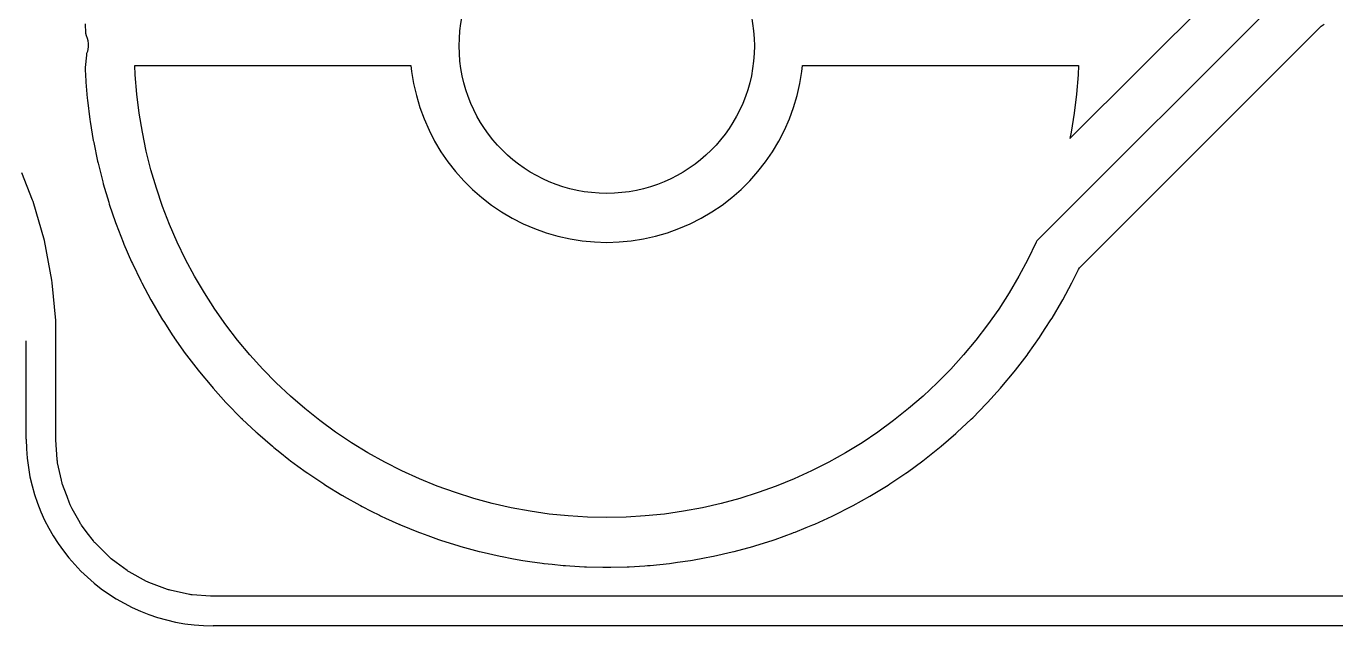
# Model space of a CAD drawing. Header units: millimetres. Extents: x 117.1 to 182.9, y -117.9 to -82.1.
# Drawn here: x 134.1 to 147.41, y -117.9 to -111.8 of the extents above; entities that cross this region are included whole.
import ezdxf

# ---------------------------------------------------------------- set-up
doc = ezdxf.new("R2010")
doc.units = ezdxf.units.MM
for name, color, linetype, lineweight, true_color in [('cut_in', 5, 'CONTINUOUS', 25, 0x0000ff), ('cut_out', 174, 'CONTINUOUS', 25, 0x000080), ('trace_out', 214, 'CONTINUOUS', 25, 0x800080)]:
    doc.layers.add(name, color=color, linetype=linetype, lineweight=lineweight, true_color=true_color)

msp = doc.modelspace()

# ---------------------------------------------------------------- linework, layer by layer
at = {"layer": 'cut_in'}
msp.add_circle((140, -112), 1.5, dxfattribs=at)
at = {"layer": 'cut_out', "linetype": 'CONTINUOUS'}
for p, q in [((134.1, -116), (134.1, -115)), ((164, -117.9), (136, -117.9))]:
    msp.add_line(p, q, dxfattribs=at)
at = {"layer": 'cut_out'}
msp.add_arc((136, -116), 1.9, -180, -90, dxfattribs=at)
at = {"layer": 'trace_out', "linetype": 'CONTINUOUS'}
for p, q in [((144.706148, -112.940297), (146.823223, -110.823223)), ((147.103554, -111.25), (144.370386, -113.983167)), ((134.699214, -111.77418), (134.703813, -111.869606)), ((147.261944, -111.799423), (147.290194, -111.778275)), ((134.703813, -111.869606), (134.703814, -111.869612)), ((134.703814, -111.869612), (134.703815, -111.869613)), ((134.703815, -111.869613), (134.710912, -111.893786)), ((134.710912, -111.893786), (134.710913, -111.89379)), ((134.710913, -111.89379), (134.718425, -111.919372)), ((134.718425, -111.919372), (134.72592, -111.9449)), ((144.818375, -114.24299), (147.261944, -111.799423)), ((134.722023, -112.055636), (134.713016, -112.078081)), ((134.730943, -112.009457), (134.722023, -112.055636)), ((134.72592, -111.9449), (134.730943, -111.979831)), ((134.730943, -111.979831), (134.730943, -112.009457)), ((134.711472, -112.094112), (134.699466, -112.218768)), ((134.713015, -112.078084), (134.711472, -112.094111)), ((134.711472, -112.094111), (134.711472, -112.094112)), ((134.713016, -112.078081), (134.713015, -112.078084)), ((134.699464, -112.218792), (134.69922, -112.221313)), ((134.69922, -112.221313), (134.703793, -112.319015)), ((134.699466, -112.218768), (134.699464, -112.218792)), ((134.703793, -112.319015), (134.704957, -112.337025)), ((135.208744, -112.295427), (135.204168, -112.197666)), ((135.204168, -112.197666), (138.010025, -112.197666)), ((135.224865, -112.490496), (135.208744, -112.295427)), ((138.010025, -112.197666), (138.016767, -112.259889)), ((138.016767, -112.259889), (138.037048, -112.383405)), ((141.962952, -112.383405), (141.983233, -112.259889)), ((141.983233, -112.259889), (141.989975, -112.197666)), ((141.989975, -112.197666), (144.795832, -112.197666)), ((144.791256, -112.295427), (144.775135, -112.490496)), ((144.795832, -112.197666), (144.791256, -112.295427)), ((134.704957, -112.337025), (134.707662, -112.369752)), ((134.707662, -112.369752), (134.721084, -112.532163)), ((138.037048, -112.383405), (138.065014, -112.505411)), ((141.934986, -112.505411), (141.962952, -112.383405)), ((134.721084, -112.532163), (134.721087, -112.5322)), ((134.721087, -112.5322), (134.721088, -112.532202)), ((134.721088, -112.532202), (134.723197, -112.552632)), ((134.723197, -112.552632), (134.723244, -112.553002)), ((134.723244, -112.553002), (134.747257, -112.74688)), ((135.248924, -112.684746), (135.224865, -112.490496)), ((138.065014, -112.505411), (138.100556, -112.62543)), ((141.899444, -112.62543), (141.934986, -112.505411)), ((144.775135, -112.490496), (144.751076, -112.684746)), ((135.280882, -112.877853), (135.248924, -112.684746)), ((138.100556, -112.62543), (138.143534, -112.742991)), ((141.856466, -112.742991), (141.899444, -112.62543)), ((144.751076, -112.684746), (144.719118, -112.877853)), ((134.747257, -112.74688), (134.750207, -112.76728)), ((134.750207, -112.76728), (134.782165, -112.960387)), ((138.143534, -112.742991), (138.19378, -112.857633)), ((138.19378, -112.857633), (138.251097, -112.968909)), ((141.748903, -112.968909), (141.80622, -112.857633)), ((141.80622, -112.857633), (141.856466, -112.742991)), ((134.782165, -112.960387), (134.783986, -112.970147)), ((134.783986, -112.970147), (134.785947, -112.98066)), ((134.785947, -112.98066), (134.825833, -113.1727)), ((135.320686, -113.069497), (135.280882, -112.877853)), ((138.251097, -112.968909), (138.315261, -113.076383)), ((141.684739, -113.076383), (141.748903, -112.968909)), ((144.719118, -112.877853), (144.706148, -112.940297)), ((135.368269, -113.259359), (135.320686, -113.069497)), ((138.315261, -113.076383), (138.386021, -113.179633)), ((141.613979, -113.179633), (141.684739, -113.076383)), ((134.825833, -113.1727), (134.826031, -113.173525)), ((134.826031, -113.173525), (134.830345, -113.192367)), ((134.830345, -113.192367), (134.877932, -113.382243)), ((135.423552, -113.447123), (135.368269, -113.259359)), ((138.386021, -113.179633), (138.4631, -113.278257)), ((141.5369, -113.278257), (141.613979, -113.179633)), ((134.165315, -113.56806), (134.056906, -113.291837)), ((134.877932, -113.382243), (134.883356, -113.402157)), ((138.4631, -113.278257), (138.546195, -113.371866)), ((138.546195, -113.371866), (138.634982, -113.460096)), ((141.365018, -113.460096), (141.453805, -113.371866)), ((141.453805, -113.371866), (141.5369, -113.278257)), ((134.883356, -113.402157), (134.938632, -113.589896)), ((135.486444, -113.632478), (135.423552, -113.447123)), ((138.634982, -113.460096), (138.729113, -113.5426)), ((141.270887, -113.5426), (141.365018, -113.460096)), ((134.170363, -113.580921), (134.165315, -113.56806)), ((134.170653, -113.581605), (134.170363, -113.580921)), ((134.170767, -113.58195), (134.170653, -113.581605)), ((134.171545, -113.583932), (134.170767, -113.58195)), ((134.171546, -113.583938), (134.171545, -113.583932)), ((134.171551, -113.583949), (134.171546, -113.583938)), ((134.285538, -113.979605), (134.171551, -113.583949)), ((134.938632, -113.589896), (134.944847, -113.60952)), ((134.944847, -113.60952), (135.007759, -113.794936)), ((135.556839, -113.815115), (135.486444, -113.632478)), ((138.729113, -113.5426), (138.82822, -113.619056)), ((138.82822, -113.619056), (138.931914, -113.689164)), ((141.068086, -113.689164), (141.17178, -113.619056)), ((141.17178, -113.619056), (141.270887, -113.5426)), ((138.931914, -113.689164), (139.03979, -113.752651)), ((139.03979, -113.752651), (139.151424, -113.809266)), ((140.848576, -113.809266), (140.96021, -113.752651)), ((140.96021, -113.752651), (141.068086, -113.689164)), ((135.007759, -113.794936), (135.01475, -113.814236)), ((135.01475, -113.814236), (135.08516, -113.996909)), ((135.634621, -113.994731), (135.556839, -113.815115)), ((139.151424, -113.809266), (139.266381, -113.858789)), ((139.266381, -113.858789), (139.38421, -113.901026)), ((139.38421, -113.901026), (139.50445, -113.935811)), ((140.49555, -113.935811), (140.61579, -113.901026)), ((140.61579, -113.901026), (140.733619, -113.858789)), ((140.733619, -113.858789), (140.848576, -113.809266)), ((134.327334, -114.200502), (134.285538, -113.979605)), ((135.08516, -113.996909), (135.092963, -114.015988)), ((135.092963, -114.015988), (135.170756, -114.195627)), ((135.719661, -114.171026), (135.634621, -113.994731)), ((139.50445, -113.935811), (139.62663, -113.963008)), ((139.62663, -113.963008), (139.750272, -113.982511)), ((139.750272, -113.982511), (139.874891, -113.994244)), ((139.874891, -113.994244), (140, -113.99816)), ((140, -113.99816), (140.125109, -113.994244)), ((140.125109, -113.994244), (140.249728, -113.982511)), ((140.249728, -113.982511), (140.37337, -113.963008)), ((140.37337, -113.963008), (140.49555, -113.935811)), ((144.365379, -113.994731), (144.280339, -114.171026)), ((144.370386, -113.983167), (144.365379, -113.994731)), ((135.811816, -114.343708), (135.719661, -114.171026)), ((144.280339, -114.171026), (144.188184, -114.343708)), ((134.362088, -114.384181), (134.327334, -114.200502)), ((135.170756, -114.195627), (135.179321, -114.214351)), ((135.179321, -114.214351), (135.26439, -114.390708)), ((144.735637, -114.390649), (144.782468, -114.29356)), ((144.782468, -114.29356), (144.793039, -114.27566)), ((144.793039, -114.27566), (144.804961, -114.25887)), ((144.804961, -114.25887), (144.818375, -114.24299)), ((134.36442, -114.409052), (134.362088, -114.384181)), ((134.400529, -114.794126), (134.36442, -114.409052)), ((135.26439, -114.390708), (135.264543, -114.391006)), ((135.264543, -114.391006), (135.273687, -114.409013)), ((135.273687, -114.409013), (135.273708, -114.409052)), ((135.273708, -114.409052), (135.365849, -114.581707)), ((135.910934, -114.51249), (135.811816, -114.343708)), ((144.188184, -114.343708), (144.089066, -114.51249)), ((144.634151, -114.581707), (144.726306, -114.409025)), ((144.726306, -114.409025), (144.735637, -114.390649)), ((135.365849, -114.581707), (135.375922, -114.599689)), ((136.01685, -114.677091), (135.910934, -114.51249)), ((144.089066, -114.51249), (143.98315, -114.677091)), ((144.624078, -114.599689), (144.634151, -114.581707)), ((135.375922, -114.599689), (135.47504, -114.768471)), ((136.129389, -114.837238), (136.01685, -114.677091)), ((143.98315, -114.677091), (143.870611, -114.837238)), ((144.52496, -114.768471), (144.624078, -114.599689)), ((134.400517, -114.875417), (134.400529, -114.794126)), ((135.47504, -114.768471), (135.475061, -114.768506)), ((135.475061, -114.768506), (135.485824, -114.786008)), ((135.485824, -114.786008), (135.497579, -114.804276)), ((135.497579, -114.804276), (135.591748, -114.950621)), ((136.248362, -114.992663), (136.129389, -114.837238)), ((143.870611, -114.837238), (143.751638, -114.992663)), ((144.456625, -114.875446), (144.514163, -114.786028)), ((144.514163, -114.786028), (144.52496, -114.768471)), ((134.4005, -114.999501), (134.400514, -114.898043)), ((134.400514, -114.898043), (134.400517, -114.875417)), ((135.591748, -114.950621), (135.603275, -114.96776)), ((135.603275, -114.96776), (135.603522, -114.968108)), ((135.603522, -114.968108), (135.715797, -115.127879)), ((144.284203, -115.127879), (144.396742, -114.967732)), ((144.396742, -114.967732), (144.408247, -114.950629)), ((144.408247, -114.950629), (144.456625, -114.875446)), ((134.4005, -115.993356), (134.4005, -114.999501)), ((136.373572, -115.14311), (136.248362, -114.992663)), ((143.751638, -114.992663), (143.626428, -115.14311)), ((135.715797, -115.127879), (135.715811, -115.127898)), ((135.715811, -115.127898), (135.716695, -115.129103)), ((135.716695, -115.129103), (135.716707, -115.12912)), ((135.716707, -115.12912), (135.727963, -115.144463)), ((135.727963, -115.144463), (135.729699, -115.146778)), ((135.729699, -115.146778), (135.730293, -115.147507)), ((135.730293, -115.147507), (135.846962, -115.299922)), ((136.504811, -115.288327), (136.373572, -115.14311)), ((143.626428, -115.14311), (143.495189, -115.288327)), ((144.153038, -115.299922), (144.272011, -115.144497)), ((144.272011, -115.144497), (144.284203, -115.127879)), ((135.846962, -115.299922), (135.859809, -115.316014)), ((135.859809, -115.316014), (135.859848, -115.316063)), ((135.859848, -115.316063), (135.98503, -115.466475)), ((136.64186, -115.428074), (136.504811, -115.288327)), ((143.495189, -115.288327), (143.35814, -115.428074)), ((144.01497, -115.466475), (144.14018, -115.316028)), ((144.14018, -115.316028), (144.153038, -115.299922)), ((135.98503, -115.466475), (135.985035, -115.466481)), ((135.985035, -115.466481), (135.998523, -115.482033)), ((135.998523, -115.482033), (135.998533, -115.482044)), ((135.998533, -115.482044), (135.998659, -115.482189)), ((135.998659, -115.482189), (135.999078, -115.482647)), ((135.999078, -115.482647), (136.129777, -115.627266)), ((136.784493, -115.562118), (136.64186, -115.428074)), ((143.35814, -115.428074), (143.215507, -115.562118)), ((143.870225, -115.627264), (144.001464, -115.482047)), ((144.001464, -115.482047), (144.01497, -115.466475)), ((136.129777, -115.627266), (136.143909, -115.642277)), ((136.143909, -115.642277), (136.280954, -115.78202)), ((136.932471, -115.690235), (136.784493, -115.562118)), ((143.215507, -115.562118), (143.067529, -115.690235)), ((143.719049, -115.782016), (143.856098, -115.642269)), ((143.856098, -115.642269), (143.870225, -115.627264)), ((136.280954, -115.78202), (136.290373, -115.791239)), ((137.08555, -115.812214), (136.932471, -115.690235)), ((143.067529, -115.690235), (142.91445, -115.812214)), ((143.704319, -115.796435), (143.719049, -115.782016)), ((136.290373, -115.791239), (136.293246, -115.794051)), ((136.293246, -115.794051), (136.295693, -115.796447)), ((136.295693, -115.796447), (136.43831, -115.930476)), ((137.243473, -115.927852), (137.08555, -115.812214)), ((142.91445, -115.812214), (142.756527, -115.927852)), ((143.561686, -115.930479), (143.704319, -115.796435)), ((134.400579, -115.99778), (134.4005, -115.993356)), ((134.400737, -116.002206), (134.400579, -115.99778)), ((134.400973, -116.006624), (134.400737, -116.002206)), ((134.415344, -116.207552), (134.400973, -116.006624)), ((136.43831, -115.930476), (136.446481, -115.937847)), ((136.446481, -115.937847), (136.44738, -115.938658)), ((136.44738, -115.938658), (136.452941, -115.943675)), ((136.452941, -115.943675), (136.453443, -115.944135)), ((136.453443, -115.944135), (136.453718, -115.944373)), ((136.453718, -115.944373), (136.453804, -115.944447)), ((136.453804, -115.944447), (136.601517, -116.072336)), ((137.405979, -116.036955), (137.243473, -115.927852)), ((137.572797, -116.139343), (137.405979, -116.036955)), ((142.594021, -116.036955), (142.427203, -116.139343)), ((142.756527, -115.927852), (142.594021, -116.036955)), ((143.398404, -116.072403), (143.546382, -115.944286)), ((143.546382, -115.944286), (143.561686, -115.930479)), ((136.601517, -116.072336), (136.60154, -116.072356)), ((136.60154, -116.072356), (136.601557, -116.07237)), ((136.601557, -116.07237), (136.601578, -116.072388)), ((136.601578, -116.072388), (136.601596, -116.072403)), ((136.601596, -116.072403), (136.615611, -116.084044)), ((136.615611, -116.084044), (136.617481, -116.085598)), ((136.617481, -116.085598), (136.677103, -116.133106)), ((136.677103, -116.133106), (136.677104, -116.133106)), ((136.677104, -116.133106), (136.677104, -116.133107)), ((136.677104, -116.133107), (136.770523, -116.207547)), ((137.743651, -116.234846), (137.572797, -116.139343)), ((142.427203, -116.139343), (142.256349, -116.234846)), ((143.22947, -116.207552), (143.382549, -116.085573)), ((143.382549, -116.085573), (143.398404, -116.072403)), ((134.415833, -116.214389), (134.415344, -116.207552)), ((134.416775, -116.22315), (134.415833, -116.214389)), ((134.418038, -116.231932), (134.416775, -116.22315)), ((134.419603, -116.24061), (134.418038, -116.231932)), ((134.458152, -116.417817), (134.419603, -116.24061)), ((136.770523, -116.207547), (136.786946, -116.220095)), ((136.786946, -116.220095), (136.787279, -116.220338)), ((136.787279, -116.220338), (136.862046, -116.275085)), ((136.862046, -116.275085), (136.944821, -116.335697)), ((137.918256, -116.323304), (137.743651, -116.234846)), ((142.256349, -116.234846), (142.081744, -116.323304)), ((143.055172, -116.335702), (143.213095, -116.220064)), ((143.213095, -116.220064), (143.22947, -116.207552)), ((134.462465, -116.437643), (134.458152, -116.417817)), ((134.464646, -116.446194), (134.462465, -116.437643)), ((134.467144, -116.454701), (134.464646, -116.446194)), ((136.944821, -116.335697), (136.9617, -116.347536)), ((136.9617, -116.347536), (137.124218, -116.456647)), ((138.096322, -116.404571), (137.918256, -116.323304)), ((138.277553, -116.478511), (138.096322, -116.404571)), ((141.903678, -116.404571), (141.722447, -116.478511)), ((142.081744, -116.323304), (141.903678, -116.404571)), ((142.875789, -116.456642), (143.038295, -116.347539)), ((143.038295, -116.347539), (143.055172, -116.335702)), ((134.469921, -116.463047), (134.467144, -116.454701)), ((134.508443, -116.566327), (134.469921, -116.463047)), ((134.514887, -116.583601), (134.508443, -116.566327)), ((134.540396, -116.651994), (134.514887, -116.583601)), ((137.124218, -116.456647), (137.127783, -116.458936)), ((137.127783, -116.458936), (137.141552, -116.467778)), ((137.141552, -116.467778), (137.30837, -116.570166)), ((137.30837, -116.570166), (137.31754, -116.57554)), ((137.31754, -116.57554), (137.318665, -116.576199)), ((137.318665, -116.576199), (137.318679, -116.576208)), ((137.318679, -116.576208), (137.322754, -116.578596)), ((137.322754, -116.578596), (137.326147, -116.580585)), ((137.326147, -116.580585), (137.331543, -116.583601)), ((137.331543, -116.583601), (137.49012, -116.672242)), ((138.461647, -116.545003), (138.277553, -116.478511)), ((138.648298, -116.603934), (138.461647, -116.545003)), ((141.538353, -116.545003), (141.351702, -116.603934)), ((141.722447, -116.478511), (141.538353, -116.545003)), ((142.502993, -116.676091), (142.673847, -116.580588)), ((142.673847, -116.580588), (142.69163, -116.570166)), ((142.69163, -116.570166), (142.858448, -116.467778)), ((142.858448, -116.467778), (142.875789, -116.456642)), ((134.543786, -116.660179), (134.540396, -116.651994)), ((134.547461, -116.668225), (134.543786, -116.660179)), ((134.551419, -116.67613), (134.547461, -116.668225)), ((134.568911, -116.708164), (134.551419, -116.67613)), ((134.648041, -116.853082), (134.568911, -116.708164)), ((137.49012, -116.672242), (137.497001, -116.676088)), ((137.497001, -116.676088), (137.497007, -116.676091)), ((137.497007, -116.676091), (137.5152, -116.685779)), ((137.5152, -116.685779), (137.607068, -116.732321)), ((138.837197, -116.655207), (138.648298, -116.603934)), ((139.028029, -116.698737), (138.837197, -116.655207)), ((139.220477, -116.734452), (139.028029, -116.698737)), ((140.971971, -116.698737), (140.779523, -116.734452)), ((141.162803, -116.655207), (140.971971, -116.698737)), ((141.351702, -116.603934), (141.162803, -116.655207)), ((142.310195, -116.774237), (142.4848, -116.685779)), ((142.4848, -116.685779), (142.502993, -116.676091)), ((134.652554, -116.860689), (134.648041, -116.853082)), ((137.607068, -116.732321), (137.689808, -116.774239)), ((137.689808, -116.774239), (137.700865, -116.779559)), ((137.700865, -116.779559), (137.700888, -116.77958)), ((137.700888, -116.77958), (137.700892, -116.779572)), ((137.700892, -116.779572), (137.708377, -116.783175)), ((137.708377, -116.783175), (137.708394, -116.783183)), ((137.708394, -116.783183), (137.708407, -116.783189)), ((137.708407, -116.783189), (137.752914, -116.803501)), ((137.752914, -116.803501), (137.886443, -116.864442)), ((139.414221, -116.762292), (139.220477, -116.734452)), ((139.608939, -116.782211), (139.414221, -116.762292)), ((139.804307, -116.794176), (139.608939, -116.782211)), ((140, -116.798166), (139.804307, -116.794176)), ((140.195693, -116.794176), (140, -116.798166)), ((140.391061, -116.782211), (140.195693, -116.794176)), ((140.585779, -116.762292), (140.391061, -116.782211)), ((140.779523, -116.734452), (140.585779, -116.762292)), ((142.113557, -116.864442), (142.291623, -116.783175)), ((142.291623, -116.783175), (142.310195, -116.774237)), ((134.657329, -116.86812), (134.652554, -116.860689)), ((134.662381, -116.875397), (134.657329, -116.86812)), ((134.721185, -116.95395), (134.662381, -116.875397)), ((134.783204, -117.036798), (134.721185, -116.95395)), ((137.886443, -116.864442), (137.89221, -116.866933)), ((137.89221, -116.866933), (137.894635, -116.867981)), ((137.894635, -116.867981), (137.894636, -116.867981)), ((137.894636, -116.867981), (137.894638, -116.867982)), ((137.894638, -116.867982), (137.905378, -116.872621)), ((137.905378, -116.872621), (138.08661, -116.946562)), ((138.08661, -116.946562), (138.105816, -116.953944)), ((138.105816, -116.953944), (138.105832, -116.95395)), ((138.105832, -116.95395), (138.105846, -116.953955)), ((138.105846, -116.953955), (138.105859, -116.95396)), ((138.105859, -116.95396), (138.180793, -116.981025)), ((138.180793, -116.981025), (138.289926, -117.020442)), ((141.710074, -117.020442), (141.894168, -116.95395)), ((141.894168, -116.95395), (141.899454, -116.951917)), ((141.899454, -116.951917), (141.913389, -116.946562)), ((141.913389, -116.946562), (142.026289, -116.9005)), ((142.026289, -116.9005), (142.094634, -116.872616)), ((142.094634, -116.872616), (142.113557, -116.864442)), ((134.788758, -117.04369), (134.783204, -117.036798)), ((134.794554, -117.050379), (134.788758, -117.04369)), ((134.800586, -117.056858), (134.794554, -117.050379)), ((134.94314, -117.199412), (134.800586, -117.056858)), ((138.289926, -117.020442), (138.309452, -117.027048)), ((138.309452, -117.027048), (138.496103, -117.085979)), ((138.496103, -117.085979), (138.515881, -117.091782)), ((138.515881, -117.091782), (138.70478, -117.143055)), ((141.29522, -117.143055), (141.484119, -117.091782)), ((141.484119, -117.091782), (141.503897, -117.085979)), ((141.503897, -117.085979), (141.690548, -117.027048)), ((141.690548, -117.027048), (141.710074, -117.020442)), ((134.949619, -117.205444), (134.94314, -117.199412)), ((134.956308, -117.21124), (134.949619, -117.205444)), ((134.96319, -117.216786), (134.956308, -117.21124)), ((135.01327, -117.254276), (134.96319, -117.216786)), ((138.70478, -117.143055), (138.724777, -117.148048)), ((138.724777, -117.148048), (138.915609, -117.191578)), ((138.915609, -117.191578), (138.935792, -117.195751)), ((138.935792, -117.195751), (138.935798, -117.195751)), ((138.935798, -117.195751), (138.935807, -117.195753)), ((138.935807, -117.195753), (138.935822, -117.195757)), ((138.935822, -117.195757), (138.935843, -117.19576)), ((138.935843, -117.19576), (138.936414, -117.195879)), ((138.936414, -117.195879), (138.937346, -117.196039)), ((138.937346, -117.196039), (139.034858, -117.214136)), ((139.034858, -117.214136), (139.12824, -117.231466)), ((139.12824, -117.231466), (139.148578, -117.234813)), ((139.148578, -117.234813), (139.218931, -117.244922)), ((139.218931, -117.244922), (139.342313, -117.262652)), ((140.72061, -117.253609), (140.851422, -117.234813)), ((140.851422, -117.234813), (140.87176, -117.231466)), ((140.87176, -117.231466), (140.994257, -117.208732)), ((140.994257, -117.208732), (141.063992, -117.195791)), ((141.063992, -117.195791), (141.064518, -117.195695)), ((141.064518, -117.195695), (141.065334, -117.195517)), ((141.065334, -117.195517), (141.084391, -117.191578)), ((141.084391, -117.191578), (141.275223, -117.148048)), ((141.275223, -117.148048), (141.29522, -117.143055)), ((135.124599, -117.337615), (135.01327, -117.254276)), ((135.131871, -117.342664), (135.124599, -117.337615)), ((135.139309, -117.347444), (135.131871, -117.342664)), ((135.146905, -117.351951), (135.139309, -117.347444)), ((135.323879, -117.448585), (135.146905, -117.351951)), ((139.342313, -117.262652), (139.359984, -117.264824)), ((139.359984, -117.264824), (139.362793, -117.26517)), ((139.362793, -117.26517), (139.445255, -117.273605)), ((139.445255, -117.273605), (139.557476, -117.285085)), ((139.557476, -117.285085), (139.557483, -117.285085)), ((139.557483, -117.285085), (139.557497, -117.285087)), ((139.557497, -117.285087), (139.557528, -117.285089)), ((139.557528, -117.285089), (139.558299, -117.285168)), ((139.558299, -117.285168), (139.559294, -117.285233)), ((139.559294, -117.285233), (139.578038, -117.286766)), ((139.578038, -117.286766), (139.578041, -117.286766)), ((139.578041, -117.286766), (139.578051, -117.286767)), ((139.578051, -117.286767), (139.578088, -117.286769)), ((139.578088, -117.286769), (139.578441, -117.286798)), ((139.578441, -117.286798), (139.579204, -117.286837)), ((139.579204, -117.286837), (139.62566, -117.289682)), ((139.62566, -117.289682), (139.773406, -117.298731)), ((139.773406, -117.298731), (139.794002, -117.299571)), ((139.794002, -117.299571), (139.958955, -117.302934)), ((139.958955, -117.302934), (139.989684, -117.303561)), ((139.989684, -117.303561), (139.989695, -117.303561)), ((139.989695, -117.303561), (140.010316, -117.303561)), ((140.010316, -117.303561), (140.040611, -117.302943)), ((140.040611, -117.302943), (140.205998, -117.299571)), ((140.205998, -117.299571), (140.226594, -117.298731)), ((140.226594, -117.298731), (140.388643, -117.288806)), ((140.388643, -117.288806), (140.412779, -117.287328)), ((140.412779, -117.287328), (140.420694, -117.286844)), ((140.420694, -117.286844), (140.421956, -117.286779)), ((140.421956, -117.286779), (140.422629, -117.286731)), ((140.422629, -117.286731), (140.423852, -117.286611)), ((140.423852, -117.286611), (140.442503, -117.285087)), ((140.442503, -117.285087), (140.442523, -117.285085)), ((140.442523, -117.285085), (140.637213, -117.265169)), ((140.637213, -117.265169), (140.657686, -117.262652)), ((140.657686, -117.262652), (140.72061, -117.253609)), ((135.331775, -117.452538), (135.323879, -117.448585)), ((135.339817, -117.456211), (135.331775, -117.452538)), ((135.347998, -117.4596), (135.339817, -117.456211)), ((135.536919, -117.530065), (135.347998, -117.4596)), ((135.545328, -117.532863), (135.536919, -117.530065)), ((135.553797, -117.535349), (135.545328, -117.532863)), ((135.562364, -117.537535), (135.553797, -117.535349)), ((135.759364, -117.580389), (135.562364, -117.537535)), ((135.768068, -117.58196), (135.759364, -117.580389)), ((135.776828, -117.58322), (135.768068, -117.58196)), ((135.785635, -117.584167), (135.776828, -117.58322)), ((135.974407, -117.597668), (135.785635, -117.584167)), ((135.974407, -117.597669), (135.974407, -117.597668)), ((135.993376, -117.599026), (135.974407, -117.597669)), ((135.997792, -117.599262), (135.993376, -117.599026)), ((136.00222, -117.599421), (135.997792, -117.599262)), ((136.006643, -117.5995), (136.00222, -117.599421)), ((163.993356, -117.5995), (136.006643, -117.5995))]:
    msp.add_line(p, q, dxfattribs=at)

doc.saveas('drawing.dxf')
